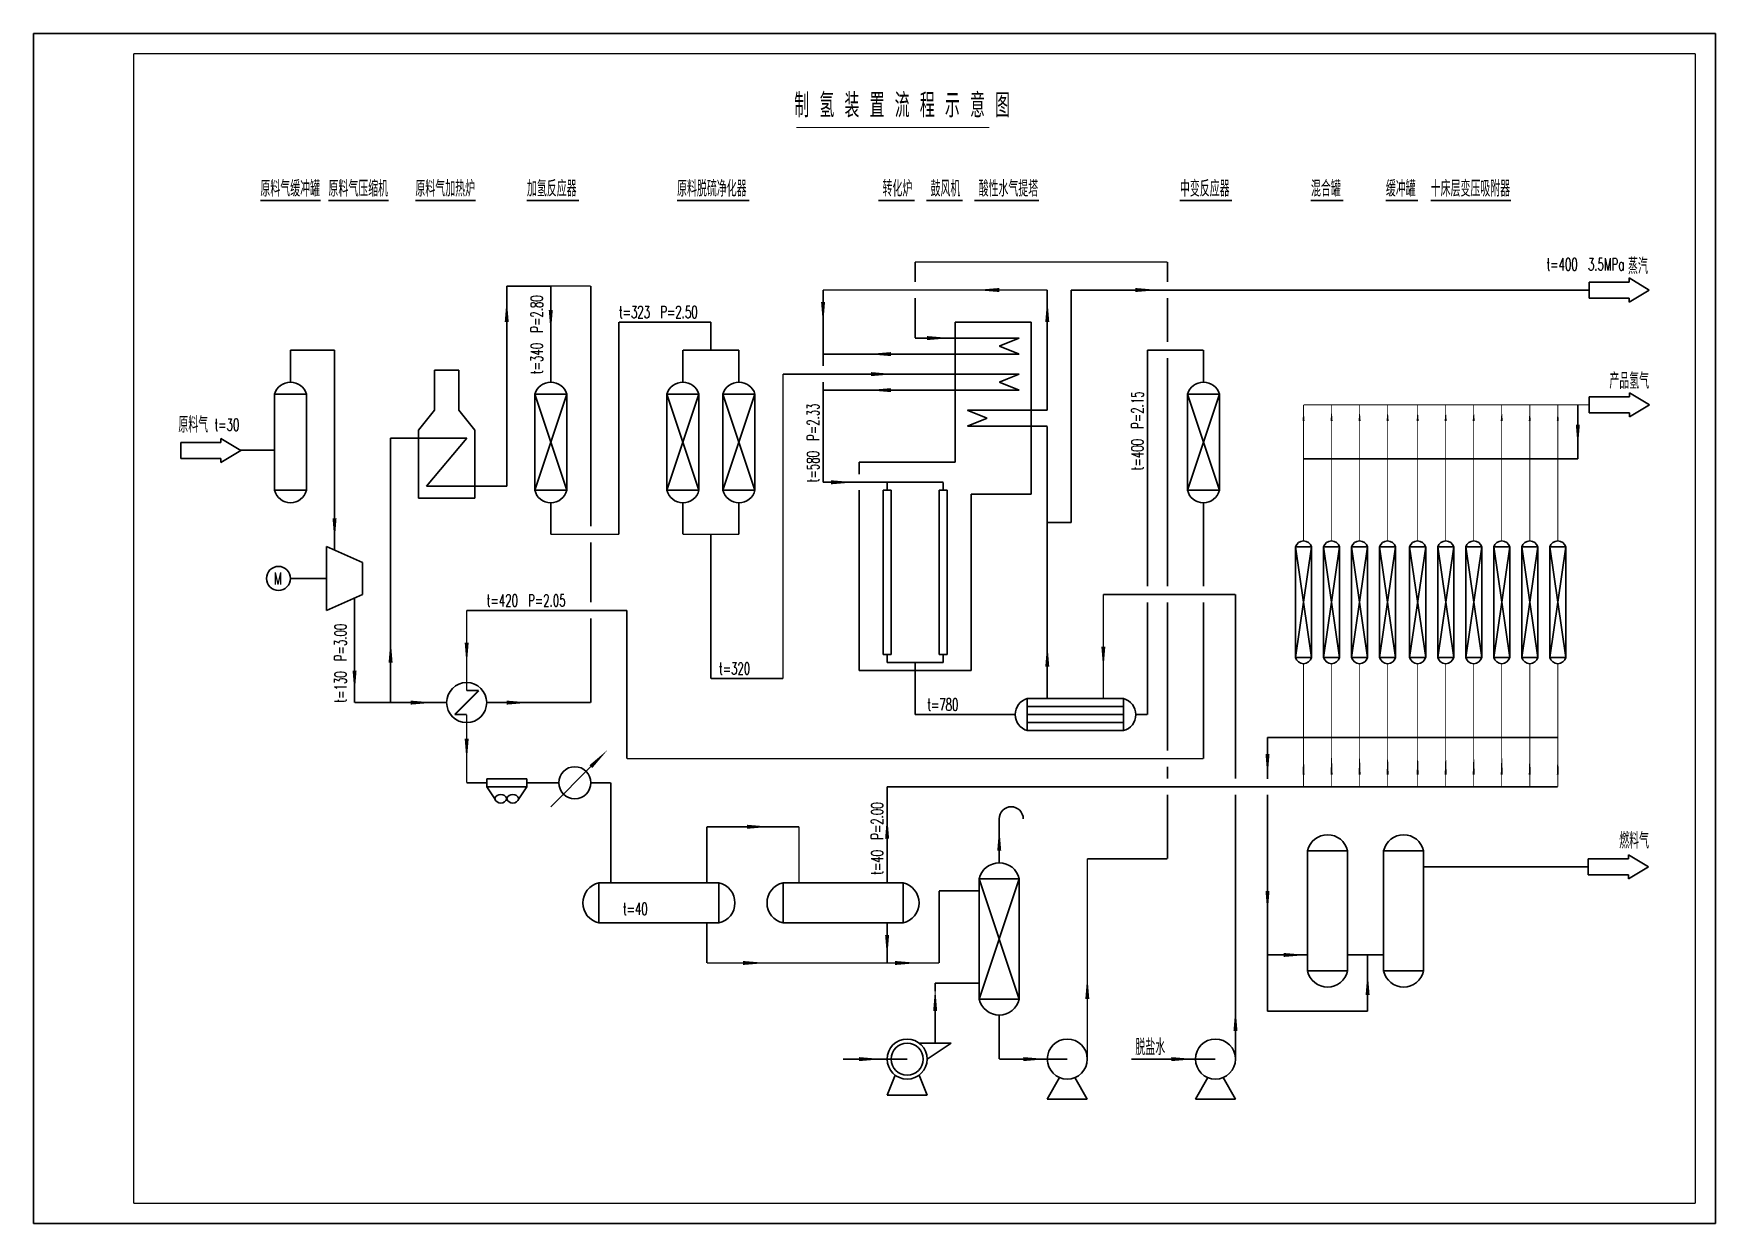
# Model space of a CAD drawing. Extents: x 28 to 448, y 455 to 752.
import ezdxf

# ---------------------------------------------------------------- set-up
doc = ezdxf.new("R2010")
doc.units = 0
doc.header["$MEASUREMENT"] = 0
doc.layers.get('0').update_dxf_attribs({"color": 3, "linetype": 'CONTINUOUS'})
doc.styles.get("Standard").update_dxf_attribs({"font": 'romans', "width": 0.62, "bigfont": 'hztxt'})

# ---------------------------------------------------------------- blocks, each defined once
blk = doc.blocks.new('FH02')
at = {"linetype": 'Continuous'}
for p, q in [((0, -2), (0, 2)), ((0, 2), (10, 2)), ((10, 2), (10, 3)), ((10, 3), (15, 0)), ((15, 0), (10, -3)), ((10, -2), (0, -2)), ((10, -3), (10, -2))]:
    blk.add_line(p, q, dxfattribs=at)

msp = doc.modelspace()

# ---------------------------------------------------------------- linework, layer by layer
for p, q in [((28, 752), (448, 752)), ((28, 455), (28, 752)), ((448, 455), (448, 752)), ((84.64, 710.33), (99.64, 710.33)), ((101.64, 710.33), (116.64, 710.33)), ((123.35, 710.33), (138.35, 710.33)), ((151.2, 710.33), (164.2, 710.33)), ((188.7, 710.33), (206.7, 710.33)), ((239, 710.33), (248, 710.33)), ((251, 710.33), (260, 710.33)), ((263, 710.33), (279, 710.33)), ((314.28, 710.33), (327.28, 710.33)), ((347.01, 710.33), (355.01, 710.33)), ((365.71, 710.33), (373.71, 710.33)), ((376.91, 710.33), (396.91, 710.33)), ((146.15, 639), (146.15, 689)), ((157.15, 689), (146.15, 689)), ((157.15, 689), (157.15, 689)), ((287.15, 688), (416.46, 688)), ((287.15, 688), (287.15, 630)), ((258.15, 645), (258.15, 680)), ((277.15, 680), (258.15, 680)), ((277.15, 637), (277.15, 680)), ((134.15, 668), (128.15, 668)), ((128.15, 668), (128.15, 658)), ((134.15, 658), (134.15, 668)), ((96.15, 662), (88.15, 662)), ((88.15, 662), (88.15, 638)), ((96.15, 638), (96.15, 662)), ((153.15, 662), (153.15, 638)), ((161.15, 662), (153.15, 638)), ((161.15, 638), (153.15, 662)), ((161.15, 662), (153.15, 662)), ((161.15, 638), (161.15, 662)), ((194.15, 638), (186.15, 662)), ((194.15, 662), (186.15, 638)), ((186.15, 662), (186.15, 638)), ((194.15, 662), (186.15, 662)), ((194.15, 638), (194.15, 662)), ((200.15, 662), (200.15, 638)), ((208.15, 662), (200.15, 638)), ((208.15, 638), (200.15, 662)), ((208.15, 662), (200.15, 662)), ((208.15, 638), (208.15, 662)), ((324.15, 638), (316.15, 662)), ((324.15, 662), (316.15, 638)), ((316.15, 662), (316.15, 638)), ((324.15, 662), (316.15, 662)), ((324.15, 638), (324.15, 662)), ((128.15, 658), (124.15, 653)), ((138.15, 653), (134.15, 658)), ((413.65, 645.86), (413.65, 659.33)), ((117.15, 651), (136.15, 651)), ((117.15, 585), (117.15, 651)), ((124.15, 653), (124.15, 636)), ((136.15, 651), (126.15, 639)), ((138.15, 636), (138.15, 653)), ((234.15, 645), (258.15, 645)), ((234.15, 642), (234.15, 645)), ((345.15, 645.86), (413.65, 645.86)), ((126.15, 639), (146.15, 639)), ((88.15, 638), (92.15, 638)), ((92.15, 638), (96.15, 638)), ((124.15, 636), (138.15, 636)), ((153.15, 638), (157.15, 638)), ((157.15, 638), (161.15, 638)), ((186.15, 638), (190.15, 638)), ((190.15, 638), (194.15, 638)), ((200.15, 638), (204.15, 638)), ((204.15, 638), (208.15, 638)), ((234.15, 593), (234.15, 638)), ((240.15, 597), (240.15, 638)), ((242.15, 638), (240.15, 638)), ((242.15, 638), (242.15, 597)), ((254.15, 638), (254.15, 597)), ((256.15, 638), (254.15, 638)), ((256.15, 638), (256.15, 597)), ((262.15, 593), (262.15, 637)), ((262.15, 637), (277.15, 637)), ((316.15, 638), (320.15, 638)), ((320.15, 638), (324.15, 638)), ((281.15, 630), (287.15, 630)), ((101.15, 624), (101.15, 616)), ((110.15, 620), (101.15, 624)), ((343.15, 623.86), (343.15, 596.27)), ((347.15, 623.86), (343.15, 596.27)), ((347.15, 596.27), (343.15, 623.86)), ((347.15, 623.86), (343.15, 623.86)), ((347.15, 596.27), (347.15, 623.86)), ((350.15, 623.86), (350.15, 596.27)), ((354.15, 596.27), (350.15, 623.86)), ((354.15, 623.86), (350.15, 596.27)), ((354.15, 623.86), (350.15, 623.86)), ((354.15, 596.27), (354.15, 623.86)), ((357.15, 623.86), (357.15, 596.27)), ((361.15, 623.86), (357.15, 596.27)), ((361.15, 596.27), (357.15, 623.86)), ((361.15, 623.86), (357.15, 623.86)), ((361.15, 596.27), (361.15, 623.86)), ((364.15, 623.86), (364.15, 596.27)), ((368.15, 623.86), (364.15, 596.27)), ((368.15, 596.27), (364.15, 623.86)), ((368.15, 623.86), (364.15, 623.86)), ((368.15, 596.27), (368.15, 623.86)), ((371.65, 623.86), (371.65, 596.27)), ((375.65, 623.86), (371.65, 596.27)), ((375.65, 596.27), (371.65, 623.86)), ((375.65, 623.86), (371.65, 623.86)), ((375.65, 596.27), (375.65, 623.86)), ((378.65, 623.86), (378.65, 596.27)), ((382.65, 596.27), (378.65, 623.86)), ((382.65, 623.86), (378.65, 596.27)), ((382.65, 623.86), (378.65, 623.86)), ((382.65, 596.27), (382.65, 623.86)), ((385.65, 623.86), (385.65, 596.27)), ((389.65, 623.86), (385.65, 596.27)), ((389.65, 596.27), (385.65, 623.86)), ((389.65, 623.86), (385.65, 623.86)), ((389.65, 596.27), (389.65, 623.86)), ((396.65, 623.86), (392.65, 623.86)), ((396.65, 623.86), (392.65, 596.27)), ((396.65, 596.27), (392.65, 623.86)), ((392.65, 623.86), (392.65, 596.27)), ((396.65, 596.27), (396.65, 623.86)), ((399.65, 623.86), (399.65, 596.27)), ((403.65, 623.86), (399.65, 596.27)), ((403.65, 596.27), (399.65, 623.86)), ((403.65, 623.86), (399.65, 623.86)), ((403.65, 596.27), (403.65, 623.86)), ((406.65, 623.86), (406.65, 596.27)), ((410.65, 623.86), (406.65, 596.27)), ((410.65, 596.27), (406.65, 623.86)), ((410.65, 623.86), (406.65, 623.86)), ((410.65, 596.27), (410.65, 623.86)), ((110.15, 612), (110.15, 620)), ((92.15, 616), (101.15, 616)), ((101.15, 616), (101.15, 608)), ((101.15, 608), (110.15, 612)), ((242.15, 597), (240.15, 597)), ((256.15, 597), (254.15, 597)), ((262.15, 593), (234.15, 593)), ((343.15, 596.27), (345.15, 596.27)), ((345.15, 596.27), (347.15, 596.27)), ((350.15, 596.27), (352.15, 596.27)), ((352.15, 596.27), (354.15, 596.27)), ((357.15, 596.27), (359.15, 596.27)), ((359.15, 596.27), (361.15, 596.27)), ((364.15, 596.27), (366.15, 596.27)), ((366.15, 596.27), (368.15, 596.27)), ((371.65, 596.27), (373.65, 596.27)), ((373.65, 596.27), (375.65, 596.27)), ((378.65, 596.27), (380.65, 596.27)), ((380.65, 596.27), (382.65, 596.27)), ((385.65, 596.27), (387.65, 596.27)), ((387.65, 596.27), (389.65, 596.27)), ((392.65, 596.27), (394.65, 596.27)), ((394.65, 596.27), (396.65, 596.27)), ((399.65, 596.27), (401.65, 596.27)), ((401.65, 596.27), (403.65, 596.27)), ((406.65, 596.27), (408.65, 596.27)), ((408.65, 596.27), (410.65, 596.27)), ((300.15, 586), (276.15, 586)), ((276.15, 586), (276.15, 578)), ((276.15, 584), (300.15, 584)), ((300.15, 582), (300.15, 586)), ((276.15, 582), (300.15, 582)), ((276.15, 580), (300.15, 580)), ((300.15, 578), (300.15, 582)), ((300.15, 581), (300.15, 579)), ((276.15, 578), (300.15, 578)), ((336.15, 576.27), (336.15, 566)), ((345.15, 576.27), (336.15, 576.27)), ((345.15, 576.27), (408.65, 576.27)), ((157.15, 559), (167.34, 569.19)), ((151.15, 566), (141.15, 566)), ((141.15, 566), (141.15, 564)), ((141.15, 564), (143.15, 561)), ((141.15, 564), (151.15, 564)), ((151.15, 564), (149.15, 561)), ((151.15, 564), (151.15, 566)), ((151.15, 565), (151.15, 565)), ((334.15, 564), (334.15, 564)), ((336.15, 562), (336.15, 508)), ((241.15, 558), (241.15, 556)), ((269.15, 545), (269.15, 556)), ((356.15, 548), (346.15, 548)), ((346.15, 548), (346.15, 518)), ((356.15, 518), (356.15, 548)), ((365.15, 548), (365.15, 518)), ((375.15, 548), (365.15, 548)), ((375.15, 518), (375.15, 548)), ((375.15, 544), (416.27, 544)), ((199.15, 540), (169.15, 540)), ((169.15, 540), (169.15, 530)), ((199.15, 530), (199.15, 540)), ((215.15, 540), (215.15, 530)), ((245.15, 540), (215.15, 540)), ((245.15, 530), (245.15, 540)), ((264.15, 541), (264.15, 511)), ((274.15, 541), (264.15, 511)), ((274.15, 511), (264.15, 541)), ((274.15, 541), (264.15, 541)), ((274.15, 511), (274.15, 541)), ((169.15, 530), (199.15, 530)), ((215.15, 530), (245.15, 530)), ((346.15, 522), (336.15, 522)), ((356.15, 522), (365.15, 522)), ((361.15, 522), (361.15, 508)), ((346.15, 518), (356.15, 518)), ((365.15, 518), (375.15, 518)), ((264.15, 515), (253.15, 515)), ((253.15, 515), (253.15, 513)), ((253.15, 500), (253.15, 511)), ((264.15, 511), (274.15, 511)), ((361.15, 508), (336.15, 508)), ((257.15, 500), (249.15, 500)), ((251.15, 496), (257.15, 500)), ((230.15, 496), (236.15, 496)), ((246.15, 496), (234.15, 496)), ((243.15, 492), (241.15, 487)), ((251.15, 487), (249.15, 492)), ((281.15, 486), (284.23, 491.38)), ((291.15, 486), (288.07, 491.38)), ((318.15, 486), (321.23, 491.38)), ((328.15, 486), (325.07, 491.38)), ((241.15, 487), (251.15, 487)), ((281.15, 486), (291.15, 486)), ((318.15, 486), (328.15, 486)), ((448, 455), (28, 455))]:
    msp.add_line(p, q)
for points, const_width in [([(53, 460), (53, 747)], 0.3), ([(53, 747), (443, 747)], 0.3), ([(443, 460), (443, 747)], 0.3), ([(218.49, 728.56), (266.65, 728.56)], 0.3), ([(248.15, 695), (311.15, 695)], 0.4), ([(248.15, 690), (248.15, 695)], 0.4), ([(311.15, 690), (311.15, 695)], 0.4), ([(157.15, 665), (157.15, 689)], 0.4), ([(167.15, 689), (157.15, 689)], 0.4), ([(167.15, 689), (167.15, 629)], 0.4), ([(225.15, 688), (281.15, 688)], 0.4), ([(225.15, 688), (225.15, 674)], 0.4), ([(248.15, 676), (248.15, 686)], 0.4), ([(281.15, 688), (281.15, 685)], 0.4), ([(281.15, 686), (281.15, 658)], 0.4), ([(311.15, 675), (311.15, 686)], 0.4), ([(174.15, 627), (174.15, 680)], 0.4), ([(174.15, 680), (197.15, 680)], 0.4), ([(197.15, 680), (197.15, 673)], 0.4), ([(274.15, 676), (248.15, 676)], 0.4), ([(274.15, 676), (269.15, 674)], 0.4), ([(92.15, 665), (92.15, 673)], 0.4), ([(92.15, 673), (103.15, 673)], 0.4), ([(103.15, 673), (103.15, 623.11)], 0.4), ([(190.15, 665), (190.15, 673)], 0.4), ([(190.15, 673), (204.15, 673)], 0.4), ([(204.15, 665), (204.15, 673)], 0.4), ([(225.15, 674), (225.15, 672)], 0.4), ([(274.15, 672), (225.15, 672)], 0.4), ([(225.15, 672), (225.15, 669)], 0.4), ([(269.15, 674), (274.15, 672)], 0.4), ([(306.15, 635), (306.15, 673)], 0.4), ([(320.15, 673), (306.15, 673)], 0.4), ([(320.15, 665), (320.15, 673)], 0.4), ([(311.15, 614), (311.15, 671)], 0.4), ([(215.15, 591), (215.15, 667)], 0.4), ([(274.15, 667), (215.15, 667)], 0.4), ([(225.15, 665), (225.15, 663)], 0.4), ([(274.15, 667), (269.15, 665)], 0.4), ([(269.15, 665), (274.15, 663)], 0.4), ([(274.15, 663), (225.15, 663)], 0.4), ([(225.15, 663), (225.15, 640)], 0.4), ([(345.15, 659.33), (416.52, 659.33)], 0.2), ([(345.15, 659.33), (345.15, 625.36)], 0.2), ([(352.15, 659.33), (352.15, 625.36)], 0.2), ([(359.15, 659.33), (359.15, 625.36)], 0.2), ([(366.15, 659.33), (366.15, 625.36)], 0.2), ([(373.65, 659.33), (373.65, 625.36)], 0.2), ([(380.65, 659.33), (380.65, 625.36)], 0.2), ([(387.65, 659.33), (387.65, 625.36)], 0.2), ([(394.65, 659.33), (394.65, 625.36)], 0.2), ([(401.65, 659.33), (401.65, 625.36)], 0.2), ([(408.65, 659.33), (408.65, 625.36)], 0.2), ([(261.15, 658), (281.15, 658)], 0.4), ([(261.15, 658), (266.15, 656)], 0.4), ([(266.15, 656), (261.15, 654)], 0.4), ([(261.15, 654), (281.15, 654)], 0.4), ([(281.15, 654), (281.15, 586)], 0.4), ([(79.69, 648), (88.15, 648)], 0.4), ([(225.15, 640), (255.15, 640)], 0.4), ([(241.15, 638), (241.15, 640)], 0.4), ([(255.15, 638), (255.15, 640)], 0.4), ([(157.15, 635), (157.15, 627)], 0.4), ([(190.15, 635), (190.15, 627)], 0.4), ([(204.15, 635), (204.15, 627)], 0.4), ([(306.15, 614), (306.15, 635)], 0.4), ([(320.15, 635), (320.15, 614)], 0.4), ([(157.15, 627), (174.15, 627)], 0.4), ([(190.15, 627), (204.15, 627)], 0.4), ([(197.15, 627), (197.15, 591)], 0.4), ([(167.15, 625), (167.15, 610)], 0.4), ([(108.15, 611.11), (108.15, 585)], 0.4), ([(328.15, 612), (295.15, 612)], 0.4), ([(295.15, 612), (295.15, 586)], 0.4), ([(306.15, 582), (306.15, 610)], 0.4), ([(311.15, 573), (311.15, 610)], 0.4), ([(320.15, 610), (320.15, 571)], 0.4), ([(328.15, 566), (328.15, 612)], 0.4), ([(136.15, 608), (176.15, 608)], 0.4), ([(136.15, 608), (136.15, 588)], 0.4), ([(167.15, 606), (167.15, 585)], 0.4), ([(176.15, 608), (176.15, 571)], 0.4), ([(241.15, 597), (241.15, 595)], 0.4), ([(255.15, 595), (255.15, 597)], 0.4), ([(241.15, 595), (255.15, 595)], 0.4), ([(248.15, 595), (248.15, 582)], 0.4), ([(345.15, 594.77), (345.15, 564)], 0.2), ([(352.15, 594.77), (352.15, 564)], 0.2), ([(359.15, 594.77), (359.15, 564)], 0.2), ([(366.15, 594.77), (366.15, 564)], 0.2), ([(373.65, 594.77), (373.65, 564)], 0.2), ([(380.65, 594.77), (380.65, 564)], 0.2), ([(387.65, 594.77), (387.65, 564)], 0.2), ([(394.65, 594.77), (394.65, 564)], 0.2), ([(401.65, 594.77), (401.65, 564)], 0.2), ([(408.65, 594.77), (408.65, 564)], 0.2), ([(139.15, 588), (133.15, 582)], 0.4), ([(136.15, 588), (139.15, 588)], 0.4), ([(197.15, 591), (215.15, 591)], 0.4), ([(108.15, 585), (117.15, 585)], 0.4), ([(131.15, 585), (117.15, 585)], 0.4), ([(141.15, 585), (167.15, 585)], 0.4), ([(133.15, 582), (136.15, 582)], 0.4), ([(136.15, 582), (136.15, 565)], 0.4), ([(248.15, 582), (273.15, 582)], 0.4), ([(303.15, 582), (306.15, 582)], 0.4), ([(176.15, 571), (320.15, 571)], 0.4), ([(311.15, 566), (311.15, 569)], 0.4), ([(141.15, 565), (136.15, 565)], 0.4), ([(151.15, 565), (159.15, 565)], 0.4), ([(167.15, 565), (172.15, 565)], 0.4), ([(172.15, 565), (172.15, 540)], 0.4), ([(241.15, 540), (241.15, 564)], 0.4), ([(241.15, 564), (334.15, 564)], 0.4), ([(334.15, 564), (408.65, 564)], 0.4), ([(311.15, 553), (311.15, 562)], 0.4), ([(328.15, 496), (328.15, 562)], 0.4), ([(196.15, 554), (219.15, 554)], 0.4), ([(196.15, 540), (196.15, 554)], 0.4), ([(219.15, 554), (219.15, 540)], 0.4), ([(311.15, 546), (311.15, 553)], 0.4), ([(291.15, 509), (291.15, 546)], 0.4), ([(291.15, 546), (311.15, 546)], 0.4), ([(254.15, 538), (254.15, 520)], 0.4), ([(264.15, 538), (254.15, 538)], 0.4), ([(196.15, 530), (196.15, 520)], 0.4), ([(241.15, 530), (241.15, 520)], 0.4), ([(254.15, 520), (196.15, 520)], 0.4), ([(291.15, 516), (291.15, 517)], 0.4), ([(291.15, 511), (291.15, 496)], 0.4), ([(269.15, 507), (269.15, 496)], 0.4), ([(286.15, 496), (269.15, 496)], 0.4), ([(323.15, 496), (302.15, 496)], 0.4), ([(443, 460), (53, 460)], 0.3)]:
    msp.add_lwpolyline(points, dxfattribs=dict(const_width=const_width))
for points in [[(146.15, 686, 0, 1, 0), (146.15, 680, 1, 1, 0)], [(225.15, 679, 0, 1, 0), (225.15, 685, 1, 1, 0)], [(263.15, 688, 0, 1, 0), (269.15, 688, 1, 1, 0)], [(281.15, 686, 0, 1, 0), (281.15, 680, 1, 1, 0)], [(309.15, 688, 0, 1, 0), (303.15, 688, 1, 1, 0)], [(157.15, 677, 0, 1, 0), (157.15, 683, 1, 1, 0)], [(257.15, 676, 0, 1, 0), (251.15, 676, 1, 1, 0)], [(236.15, 672, 0, 1, 0), (242.15, 672, 1, 1, 0)], [(243.15, 667, 0, 1, 0), (237.15, 667, 1, 1, 0)], [(236.15, 663, 0, 1, 0), (242.15, 663, 1, 1, 0)], [(345.15, 658.33, 0, 0.5, 0), (345.15, 655.33, 0.5, 0.5, 0)], [(352.15, 658.33, 0, 0.5, 0), (352.15, 655.33, 0.5, 0.5, 0)], [(359.15, 658.33, 0, 0.5, 0), (359.15, 655.33, 0.5, 0.5, 0)], [(366.15, 658.33, 0, 0.5, 0), (366.15, 655.33, 0.5, 0.5, 0)], [(373.65, 658.33, 0, 0.5, 0), (373.65, 655.33, 0.5, 0.5, 0)], [(380.65, 658.33, 0, 0.5, 0), (380.65, 655.33, 0.5, 0.5, 0)], [(387.65, 658.33, 0, 0.5, 0), (387.65, 655.33, 0.5, 0.5, 0)], [(394.65, 658.33, 0, 0.5, 0), (394.65, 655.33, 0.5, 0.5, 0)], [(401.65, 658.33, 0, 0.5, 0), (401.65, 655.33, 0.5, 0.5, 0)], [(408.65, 658.33, 0, 0.5, 0), (408.65, 655.33, 0.5, 0.5, 0)], [(413.65, 648.4, 0, 1, 0), (413.65, 654.4, 1, 1, 0)], [(233.15, 640, 0, 1, 0), (227.15, 640, 1, 1, 0)], [(103.15, 625, 0, 1, 0), (103.15, 631, 1, 1, 0)], [(117.15, 601, 0, 1, 0), (117.15, 595, 1, 1, 0)], [(136.15, 594, 0, 1, 0), (136.15, 600, 1, 1, 0)], [(281.15, 600, 0, 1, 0), (281.15, 594, 1, 1, 0)], [(295.15, 593, 0, 1, 0), (295.15, 599, 1, 1, 0)], [(108.15, 587, 0, 1, 0), (108.15, 593, 1, 1, 0)], [(128.15, 585, 0, 1, 0), (122.15, 585, 1, 1, 0)], [(152.15, 585, 0, 1, 0), (146.15, 585, 1, 1, 0)], [(136.15, 570, 0, 1, 0), (136.15, 576, 1, 1, 0)], [(171.39, 573.24, 0, 1, 0), (167.15, 569, 1, 1, 0)], [(336.15, 566.13, 0, 1, 0), (336.15, 572.13, 1, 1, 0)], [(345.15, 574, 0, 0.5, 0), (345.15, 567, 0.5, 0.5, 0)], [(352.15, 574, 0, 0.5, 0), (352.15, 567, 0.5, 0.5, 0)], [(359.15, 574, 0, 0.5, 0), (359.15, 567, 0.5, 0.5, 0)], [(366.15, 574, 0, 0.5, 0), (366.15, 567, 0.5, 0.5, 0)], [(373.65, 574, 0, 0.5, 0), (373.65, 567, 0.5, 0.5, 0)], [(380.65, 574, 0, 0.5, 0), (380.65, 567, 0.5, 0.5, 0)], [(387.65, 574, 0, 0.5, 0), (387.65, 567, 0.5, 0.5, 0)], [(394.65, 574, 0, 0.5, 0), (394.65, 567, 0.5, 0.5, 0)], [(401.65, 574, 0, 0.5, 0), (401.65, 567, 0.5, 0.5, 0)], [(408.65, 574, 0, 0.5, 0), (408.65, 567, 0.5, 0.5, 0)], [(212.15, 554, 0, 1, 0), (206.15, 554, 1, 1, 0)], [(241.15, 557, 0, 1, 0), (241.15, 551, 1, 1, 0)], [(269.15, 554, 0, 1, 0), (269.15, 548, 1, 1, 0)], [(336.15, 532, 0, 1, 0), (336.15, 538, 1, 1, 0)], [(241.15, 521, 0, 1, 0), (241.15, 527, 1, 1, 0)], [(346.15, 522, 0, 1, 0), (340.15, 522, 1, 1, 0)], [(211.15, 520, 0, 1, 0), (205.15, 520, 1, 1, 0)], [(249.15, 520, 0, 1, 0), (243.15, 520, 1, 1, 0)], [(291.15, 517, 0, 1, 0), (291.15, 511, 1, 1, 0)], [(361.15, 518, 0, 1, 0), (361.15, 512, 1, 1, 0)], [(253.15, 514, 0, 1, 0), (253.15, 508, 1, 1, 0)], [(328.15, 509, 0, 1, 0), (328.15, 503, 1, 1, 0)], [(240.15, 496, 0, 1, 0), (234.15, 496, 1, 1, 0)], [(281.15, 496, 0, 1, 0), (275.15, 496, 1, 1, 0)], [(318.15, 496, 0, 1, 0), (312.15, 496, 1, 1, 0)]]:
    msp.add_lwpolyline(points, format="xyseb")
for centre, radius in [((89.15, 616), 3), ((136.15, 585), 5), ((163.15, 565), 4), ((246.15, 496), 5), ((246.15, 496), 4), ((286.15, 496), 5), ((323.15, 496), 5)]:
    msp.add_circle(centre, radius)
for centre, radius, start, end in [((92.15, 660.83), 4.17, 16.2602, 163.7398), ((157.15, 660.83), 4.17, 16.2602, 163.7398), ((190.15, 660.83), 4.17, 16.2602, 163.7398), ((204.15, 660.83), 4.17, 16.2602, 163.7398), ((320.15, 660.83), 4.17, 16.2602, 163.7398), ((92.15, 639), 4.12, 194.0362, 345.9638), ((157.15, 639), 4.12, 194.0362, 345.9638), ((190.15, 639), 4.12, 194.0362, 345.9638), ((204.15, 639), 4.12, 194.0362, 345.9638), ((320.15, 639), 4.12, 194.0362, 345.9638), ((345.15, 623.28), 2.08, 16.2602, 163.7398), ((352.15, 623.28), 2.08, 16.2602, 163.7398), ((359.15, 623.28), 2.08, 16.2602, 163.7398), ((366.15, 623.28), 2.08, 16.2602, 163.7398), ((373.65, 623.28), 2.08, 16.2602, 163.7398), ((380.65, 623.28), 2.08, 16.2602, 163.7398), ((387.65, 623.28), 2.08, 16.2602, 163.7398), ((394.65, 623.28), 2.08, 16.2602, 163.7398), ((401.65, 623.28), 2.08, 16.2602, 163.7398), ((408.65, 623.28), 2.08, 16.2602, 163.7398), ((345.15, 596.77), 2.06, 194.0362, 345.9638), ((352.15, 596.77), 2.06, 194.0362, 345.9638), ((359.15, 596.77), 2.06, 194.0362, 345.9638), ((366.15, 596.77), 2.06, 194.0362, 345.9638), ((373.65, 596.77), 2.06, 194.0362, 345.9638), ((380.65, 596.77), 2.06, 194.0362, 345.9638), ((387.65, 596.77), 2.06, 194.0362, 345.9638), ((394.65, 596.77), 2.06, 194.0362, 345.9638), ((401.65, 596.77), 2.06, 194.0362, 345.9638), ((408.65, 596.77), 2.06, 194.0362, 345.9638), ((277.32, 582), 4.17, 106.2602, 253.7398), ((299.15, 582), 4.12, 284.0362, 75.9638), ((144.65, 560.5), 1.58, 18.4349, 161.5651), ((144.65, 561.5), 1.58, 198.4349, 341.5651), ((147.65, 560.5), 1.58, 18.4349, 161.5651), ((147.65, 561.5), 1.58, 198.4349, 341.5651), ((149.15, 561), 0, 216.8699, 0), ((272.15, 556), 3, 0, 180), ((351.15, 546.88), 5.12, 12.6804, 167.3196), ((370.15, 546.88), 5.12, 12.6804, 167.3196), ((269.15, 539.88), 5.12, 12.6804, 167.3196), ((170.28, 535), 5.12, 102.6804, 257.3196), ((198.03, 535), 5.12, 282.6804, 77.3196), ((216.28, 535), 5.12, 102.6804, 257.3196), ((244.03, 535), 5.12, 282.6804, 77.3196), ((351.15, 519.12), 5.12, 192.6804, 347.3196), ((370.15, 519.12), 5.12, 192.6804, 347.3196), ((269.15, 512.12), 5.12, 192.6804, 347.3196)]:
    msp.add_arc(centre, radius, start, end)

# ---------------------------------------------------------------- block references
for p in [(416.46, 688), (416.52, 659.33), (64.78, 647.95), (416.27, 544)]:
    msp.add_blockref('FH02', p)

# ---------------------------------------------------------------- texts
at = {"width": 0.62}
for s, height, p in [('制 氢 装 置 流 程 示 意 图', 6, (217.97, 731.08)), ('原料气缓冲罐', 4, (84.64, 711.33)), ('原料气压缩机', 4, (101.64, 711.33)), ('原料气加热炉', 4, (123.35, 711.33)), ('加氢反应器', 4, (151.2, 711.33)), ('原料脱硫净化器', 4, (188.7, 711.33)), ('转化炉', 4, (240, 711.33)), ('鼓风机', 4, (252, 711.33)), ('酸性水气提塔', 4, (264, 711.33)), ('中变反应器', 4, (314.28, 711.33)), ('混合罐', 4, (347.01, 711.33)), ('缓冲罐', 4, (365.71, 711.33)), ('十床层变压吸附器', 4, (376.91, 711.33)), ('t=400  3.5MPa', 3, (405.81, 692.91)), ('蒸汽', 4, (426.19, 691.97)), ('t=323  P=2.50', 3, (174.15, 681)), ('产品氢气', 4, (421.53, 663.33)), ('原料气', 4, (64.15, 652.4)), ('t=30', 3, (73.15, 652.88)), ('M', 3, (88.04, 614.52)), ('t=420  P=2.05', 3, (141.15, 609)), ('t=320', 3, (199.15, 592)), ('t=780  ', 3, (251.15, 583)), ('燃料气', 4, (423.99, 548.55)), ('t=40', 3, (175.15, 532)), ('脱盐水', 4, (303.15, 497))]:
    msp.add_text(s, height=height, dxfattribs=at).set_placement(p)
for s, p in [('t=340  P=2.80', (155.15, 667)), ('t=580  P=2.33', (224.15, 640)), ('t=400  P=2.15', (305.15, 643)), ('t=130  P=3.00', (106.15, 585)), ('t=40  P=2.00', (240.15, 542))]:
    msp.add_text(s, height=3, rotation=90, dxfattribs=at).set_placement(p)

doc.saveas('drawing.dxf')
